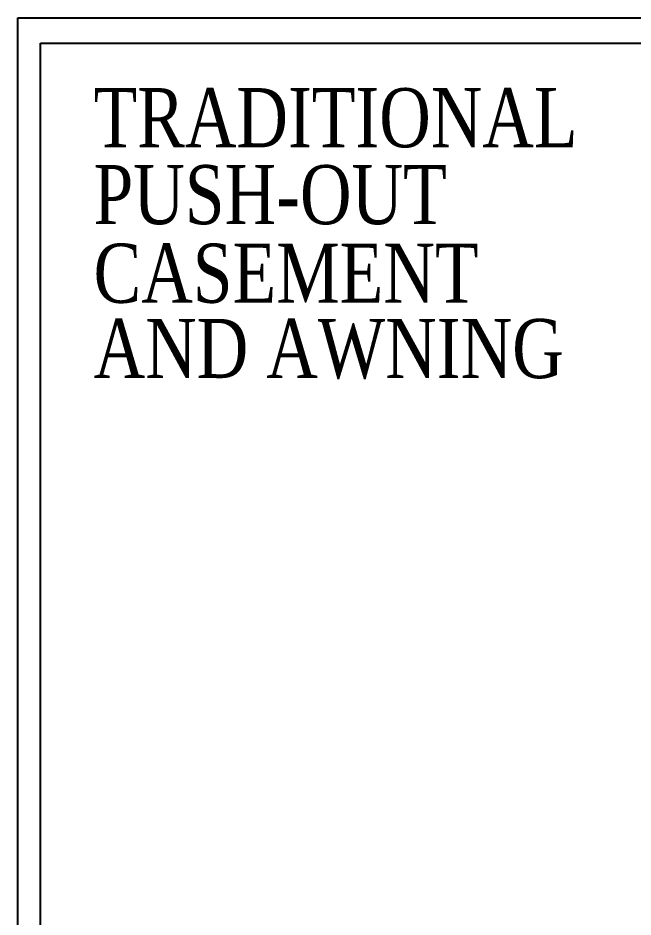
# Model space of a CAD drawing. Header units: inches. Extents: x 1985 to 11287, y 379 to 3234.
# Drawn here: x 8840.1 to 9089.8, y 1738.7 to 2103.7 of the extents above; entities that cross this region are included whole.
import ezdxf

# ---------------------------------------------------------------- set-up
doc = ezdxf.new("R2010")
doc.units = ezdxf.units.IN
doc.header["$MEASUREMENT"] = 0
doc.layers.add('detail 99', color=30, linetype='CONTINUOUS')
doc.layers.add('separation 99', color=3, linetype='CONTINUOUS')
doc.styles.add('Times', font='times.ttf', dxfattribs={"width": 0.8})

msp = doc.modelspace()

# ---------------------------------------------------------------- linework, layer by layer
at = {"layer": 'separation 99'}
for points in [[(8840.122035, 2103.669696), (9954.635727, 2103.669696), (9954.635727, 1326.396456), (8840.122035, 1326.396456)], [(8849.299532, 2093.486824), (9941.56161, 2093.486824), (9941.56161, 1340.434269), (8849.299532, 1340.434269)]]:
    msp.add_lwpolyline(points, close=True, dxfattribs=at)

# ---------------------------------------------------------------- texts
at = {"layer": 'detail 99', "char_height": 24, "attachment_point": 1, "line_spacing_factor": 0.7, "style": 'Times'}
for s, insert in [('TRADITIONAL', (8870.795836, 2075.208059)), ('PUSH-OUT', (8870.795836, 2043.980842)), ('CASEMENT', (8870.795836, 2012.078585)), ('AND AWNING', (8870.795836, 1981.499587))]:
    msp.add_mtext(s, dxfattribs=dict(at, insert=insert))

doc.saveas('drawing.dxf')
